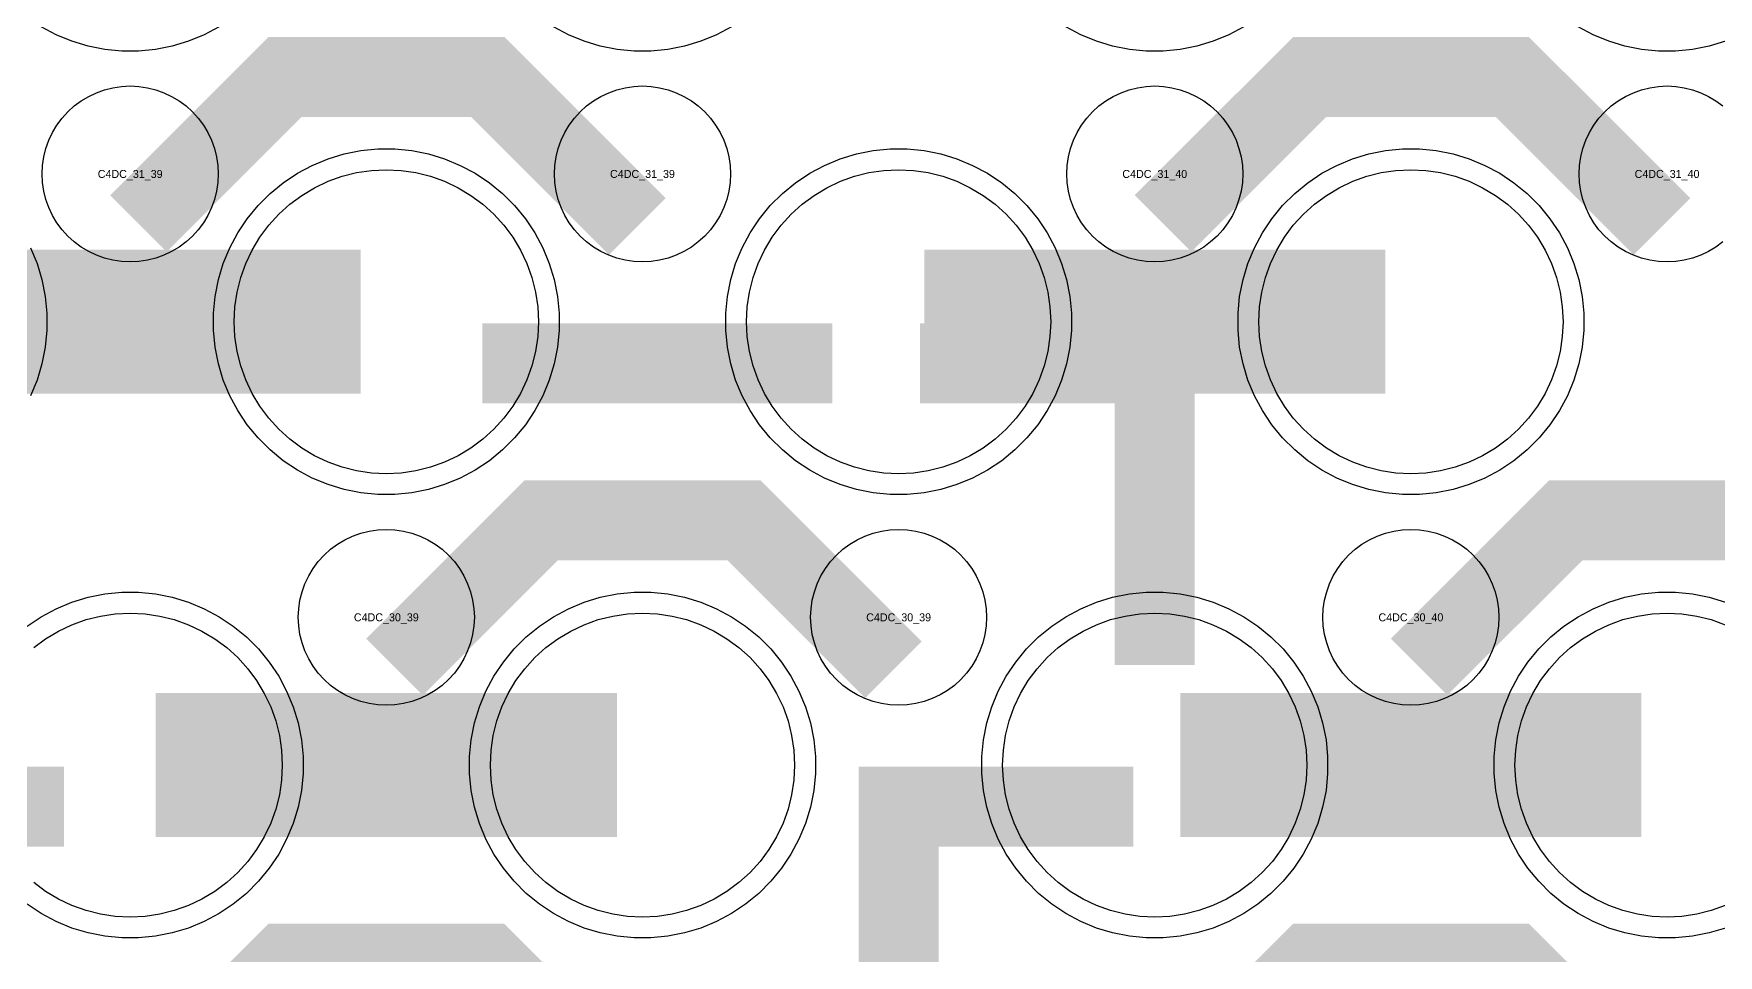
# Model space of a CAD drawing. Extents: x -11880 to 11880, y -14992 to 14992.
# Drawn here: x 450 to 976, y -10742 to -10454 of the extents above; entities that cross this region are included whole.
import ezdxf
from ezdxf.enums import TextEntityAlignment as Align

# ---------------------------------------------------------------- set-up
doc = ezdxf.new("R2010")
doc.units = 0
doc.header["$MEASUREMENT"] = 0
for name, color, linetype in [('GDS_775_DT_237', 138, 'CONTINUOUS'), ('RDL1_FS', 34, 'CONTINUOUS'), ('RDL_BS', 160, 'CONTINUOUS')]:
    doc.layers.add(name, color=color, linetype=linetype)

msp = doc.modelspace()

# ---------------------------------------------------------------- linework, layer by layer
at = {"layer": 'RDL1_FS'}
for points in [[(560, -10591.589), (555.343, -10591.36), (550.732, -10590.676), (546.209, -10589.544), (541.819, -10587.972), (537.605, -10585.98), (533.605, -10583.582), (529.86, -10580.804), (526.406, -10577.674), (523.276, -10574.22), (520.498, -10570.475), (518.1, -10566.475), (516.108, -10562.261), (514.536, -10557.871), (513.404, -10553.348), (512.72, -10548.737), (512.491, -10544.08), (512.72, -10539.423), (513.404, -10534.812), (514.536, -10530.289), (516.108, -10525.899), (518.1, -10521.685), (520.498, -10517.685), (523.276, -10513.94), (526.406, -10510.486), (529.86, -10507.356), (533.605, -10504.578), (537.605, -10502.18), (541.819, -10500.188), (546.209, -10498.616), (550.732, -10497.484), (555.343, -10496.8), (560, -10496.571), (564.657, -10496.8), (569.268, -10497.484), (573.791, -10498.616), (578.181, -10500.188), (582.395, -10502.18), (586.395, -10504.578), (590.14, -10507.356), (593.594, -10510.486), (596.724, -10513.94), (599.502, -10517.685), (601.9, -10521.685), (603.892, -10525.899), (605.464, -10530.289), (606.596, -10534.812), (607.28, -10539.423), (607.509, -10544.08), (607.28, -10548.737), (606.596, -10553.348), (605.464, -10557.871), (603.892, -10562.261), (601.9, -10566.475), (599.502, -10570.475), (596.724, -10574.22), (593.594, -10577.674), (590.14, -10580.804), (586.395, -10583.582), (582.395, -10585.98), (578.181, -10587.972), (573.791, -10589.544), (569.268, -10590.676), (564.657, -10591.36)], [(720, -10591.589), (715.343, -10591.36), (710.732, -10590.676), (706.209, -10589.544), (701.819, -10587.972), (697.605, -10585.98), (693.605, -10583.582), (689.86, -10580.804), (686.406, -10577.674), (683.276, -10574.22), (680.498, -10570.475), (678.1, -10566.475), (676.108, -10562.261), (674.536, -10557.871), (673.404, -10553.348), (672.72, -10548.737), (672.491, -10544.08), (672.72, -10539.423), (673.404, -10534.812), (674.536, -10530.289), (676.108, -10525.899), (678.1, -10521.685), (680.498, -10517.685), (683.276, -10513.94), (686.406, -10510.486), (689.86, -10507.356), (693.605, -10504.578), (697.605, -10502.18), (701.819, -10500.188), (706.209, -10498.616), (710.732, -10497.484), (715.343, -10496.8), (720, -10496.571), (724.657, -10496.8), (729.268, -10497.484), (733.791, -10498.616), (738.181, -10500.188), (742.395, -10502.18), (746.395, -10504.578), (750.14, -10507.356), (753.594, -10510.486), (756.724, -10513.94), (759.502, -10517.685), (761.9, -10521.685), (763.892, -10525.899), (765.464, -10530.289), (766.596, -10534.812), (767.28, -10539.423), (767.509, -10544.08), (767.28, -10548.737), (766.596, -10553.348), (765.464, -10557.871), (763.892, -10562.261), (761.9, -10566.475), (759.502, -10570.475), (756.724, -10574.22), (753.594, -10577.674), (750.14, -10580.804), (746.395, -10583.582), (742.395, -10585.98), (738.181, -10587.972), (733.791, -10589.544), (729.268, -10590.676), (724.657, -10591.36)], [(880, -10591.589), (875.343, -10591.36), (870.732, -10590.676), (866.209, -10589.544), (861.819, -10587.972), (857.605, -10585.98), (853.605, -10583.582), (849.86, -10580.804), (846.406, -10577.674), (843.276, -10574.22), (840.498, -10570.475), (838.1, -10566.475), (836.108, -10562.261), (834.536, -10557.871), (833.404, -10553.348), (832.72, -10548.737), (832.491, -10544.08), (832.72, -10539.423), (833.404, -10534.812), (834.536, -10530.289), (836.108, -10525.899), (838.1, -10521.685), (840.498, -10517.685), (843.276, -10513.94), (846.406, -10510.486), (849.86, -10507.356), (853.605, -10504.578), (857.605, -10502.18), (861.819, -10500.188), (866.209, -10498.616), (870.732, -10497.484), (875.343, -10496.8), (880, -10496.571), (884.657, -10496.8), (889.268, -10497.484), (893.791, -10498.616), (898.181, -10500.188), (902.395, -10502.18), (906.395, -10504.578), (910.14, -10507.356), (913.594, -10510.486), (916.724, -10513.94), (919.502, -10517.685), (921.9, -10521.685), (923.892, -10525.899), (925.464, -10530.289), (926.596, -10534.812), (927.28, -10539.423), (927.509, -10544.08), (927.28, -10548.737), (926.596, -10553.348), (925.464, -10557.871), (923.892, -10562.261), (921.9, -10566.475), (919.502, -10570.475), (916.724, -10574.22), (913.594, -10577.674), (910.14, -10580.804), (906.395, -10583.582), (902.395, -10585.98), (898.181, -10587.972), (893.791, -10589.544), (889.268, -10590.676), (884.657, -10591.36)], [(800, -10730.149), (795.343, -10729.92), (790.732, -10729.236), (786.209, -10728.104), (781.819, -10726.532), (777.605, -10724.54), (773.605, -10722.142), (769.86, -10719.364), (766.406, -10716.234), (763.276, -10712.78), (760.498, -10709.035), (758.1, -10705.035), (756.108, -10700.821), (754.536, -10696.431), (753.404, -10691.908), (752.72, -10687.297), (752.491, -10682.64), (752.72, -10677.983), (753.404, -10673.372), (754.536, -10668.849), (756.108, -10664.459), (758.1, -10660.245), (760.498, -10656.245), (763.276, -10652.5), (766.406, -10649.046), (769.86, -10645.916), (773.605, -10643.138), (777.605, -10640.74), (781.819, -10638.748), (786.209, -10637.176), (790.732, -10636.044), (795.343, -10635.36), (800, -10635.131), (804.657, -10635.36), (809.268, -10636.044), (813.791, -10637.176), (818.181, -10638.748), (822.395, -10640.74), (826.395, -10643.138), (830.14, -10645.916), (833.594, -10649.046), (836.724, -10652.5), (839.502, -10656.245), (841.9, -10660.245), (843.892, -10664.459), (845.464, -10668.849), (846.596, -10673.372), (847.28, -10677.983), (847.509, -10682.64), (847.28, -10687.297), (846.596, -10691.908), (845.464, -10696.431), (843.892, -10700.821), (841.9, -10705.035), (839.502, -10709.035), (836.724, -10712.78), (833.594, -10716.234), (830.14, -10719.364), (826.395, -10722.142), (822.395, -10724.54), (818.181, -10726.532), (813.791, -10728.104), (809.268, -10729.236), (804.657, -10729.92)]]:
    msp.add_lwpolyline(points, close=True, dxfattribs=at)
for points in [[(408.002, -10544.08, 45, 45, 0), (480.002, -10544.08, 45, 45, 0)], [(480.002, -10544.08, 45, 45, 0), (552.002, -10544.08, 45, 45, 0)], [(728.002, -10544.08, 45, 45, 0), (800.002, -10544.08, 45, 45, 0)], [(800.002, -10544.08, 45, 45, 0), (872.002, -10544.08, 45, 45, 0)], [(808.002, -10682.64, 45, 45, 0), (880.002, -10682.64, 45, 45, 0)], [(880.002, -10682.64, 45, 45, 0), (952.002, -10682.64, 45, 45, 0)]]:
    msp.add_lwpolyline(points, format="xyseb", dxfattribs=at)
at = {"layer": 'RDL1_FS', "color": 241, "true_color": 0xf7abae}
msp.add_lwpolyline([(449.86, -10645.916), (453.605, -10643.138), (457.605, -10640.74), (461.819, -10638.748), (466.209, -10637.176), (470.732, -10636.044), (475.343, -10635.36), (480, -10635.131), (484.657, -10635.36), (489.268, -10636.044), (493.791, -10637.176), (498.181, -10638.748), (502.395, -10640.74), (506.395, -10643.138), (510.14, -10645.916), (513.594, -10649.046), (516.724, -10652.5), (519.502, -10656.245), (521.9, -10660.245), (523.892, -10664.459), (525.464, -10668.849), (526.596, -10673.372), (527.28, -10677.983), (527.509, -10682.64), (527.28, -10687.297), (526.596, -10691.908), (525.464, -10696.431), (523.892, -10700.821), (521.9, -10705.035), (519.502, -10709.035), (516.724, -10712.78), (513.594, -10716.234), (510.14, -10719.364), (506.395, -10722.142), (502.395, -10724.54), (498.181, -10726.532), (493.791, -10728.104), (489.268, -10729.236), (484.657, -10729.92), (480, -10730.149), (475.343, -10729.92), (470.732, -10729.236), (466.209, -10728.104), (461.819, -10726.532), (457.605, -10724.54), (453.605, -10722.142), (449.86, -10719.364)], dxfattribs=at)
msp.add_lwpolyline([(640, -10730.149), (635.343, -10729.92), (630.732, -10729.236), (626.209, -10728.104), (621.819, -10726.532), (617.605, -10724.54), (613.605, -10722.142), (609.86, -10719.364), (606.406, -10716.234), (603.276, -10712.78), (600.498, -10709.035), (598.1, -10705.035), (596.108, -10700.821), (594.536, -10696.431), (593.404, -10691.908), (592.72, -10687.297), (592.491, -10682.64), (592.72, -10677.983), (593.404, -10673.372), (594.536, -10668.849), (596.108, -10664.459), (598.1, -10660.245), (600.498, -10656.245), (603.276, -10652.5), (606.406, -10649.046), (609.86, -10645.916), (613.605, -10643.138), (617.605, -10640.74), (621.819, -10638.748), (626.209, -10637.176), (630.732, -10636.044), (635.343, -10635.36), (640, -10635.131), (644.657, -10635.36), (649.268, -10636.044), (653.791, -10637.176), (658.181, -10638.748), (662.395, -10640.74), (666.395, -10643.138), (670.14, -10645.916), (673.594, -10649.046), (676.724, -10652.5), (679.502, -10656.245), (681.9, -10660.245), (683.892, -10664.459), (685.464, -10668.849), (686.596, -10673.372), (687.28, -10677.983), (687.509, -10682.64), (687.28, -10687.297), (686.596, -10691.908), (685.464, -10696.431), (683.892, -10700.821), (681.9, -10705.035), (679.502, -10709.035), (676.724, -10712.78), (673.594, -10716.234), (670.14, -10719.364), (666.395, -10722.142), (662.395, -10724.54), (658.181, -10726.532), (653.791, -10728.104), (649.268, -10729.236), (644.657, -10729.92)], close=True, dxfattribs=at)
at = {"layer": 'RDL1_FS'}
msp.add_lwpolyline([(978.181, -10726.532), (973.791, -10728.104), (969.268, -10729.236), (964.657, -10729.92), (960, -10730.149), (955.343, -10729.92), (950.732, -10729.236), (946.209, -10728.104), (941.819, -10726.532), (937.605, -10724.54), (933.605, -10722.142), (929.86, -10719.364), (926.406, -10716.234), (923.276, -10712.78), (920.498, -10709.035), (918.1, -10705.035), (916.108, -10700.821), (914.536, -10696.431), (913.404, -10691.908), (912.72, -10687.297), (912.491, -10682.64), (912.72, -10677.983), (913.404, -10673.372), (914.536, -10668.849), (916.108, -10664.459), (918.1, -10660.245), (920.498, -10656.245), (923.276, -10652.5), (926.406, -10649.046), (929.86, -10645.916), (933.605, -10643.138), (937.605, -10640.74), (941.819, -10638.748), (946.209, -10637.176), (950.732, -10636.044), (955.343, -10635.36), (960, -10635.131), (964.657, -10635.36), (969.268, -10636.044), (973.791, -10637.176), (978.181, -10638.748)], dxfattribs=at)
at = {"layer": 'RDL1_FS', "color": 241, "true_color": 0xf7abae}
for points in [[(488.002, -10682.64, 45, 45, 0), (560.002, -10682.64, 45, 45, 0)], [(560.002, -10682.64, 45, 45, 0), (632.002, -10682.64, 45, 45, 0)]]:
    msp.add_lwpolyline(points, format="xyseb", dxfattribs=at)
at = {"layer": 'RDL_BS'}
for points in [[(507.777, -10451.898), (503.115, -10454.39), (498.205, -10456.421), (493.165, -10457.952), (487.938, -10458.998), (482.644, -10459.515), (477.356, -10459.515), (472.062, -10458.998), (466.835, -10457.952), (461.795, -10456.421), (456.885, -10454.39), (452.223, -10451.898)], [(667.777, -10451.898), (663.115, -10454.39), (658.205, -10456.421), (653.165, -10457.952), (647.938, -10458.998), (642.644, -10459.515), (637.356, -10459.515), (632.062, -10458.998), (626.835, -10457.952), (621.795, -10456.421), (616.885, -10454.39), (612.223, -10451.898)], [(827.777, -10451.898), (823.115, -10454.39), (818.205, -10456.421), (813.165, -10457.952), (807.938, -10458.998), (802.644, -10459.515), (797.356, -10459.515), (792.062, -10458.998), (786.835, -10457.952), (781.795, -10456.421), (776.885, -10454.39), (772.223, -10451.898)], [(978.205, -10456.421), (973.165, -10457.952), (967.938, -10458.998), (962.644, -10459.515), (957.356, -10459.515), (952.062, -10458.998), (946.835, -10457.952), (941.795, -10456.421), (936.885, -10454.39), (932.223, -10451.898)], [(977.443, -10519.146), (975.28, -10520.749), (972.956, -10522.142), (970.519, -10523.294), (967.984, -10524.201), (965.365, -10524.858), (962.693, -10525.254), (960, -10525.386), (957.307, -10525.254), (954.635, -10524.858), (952.016, -10524.201), (949.481, -10523.294), (947.044, -10522.142), (944.72, -10520.749), (942.557, -10519.146), (940.558, -10517.334), (938.746, -10515.335), (937.143, -10513.172), (935.75, -10510.848), (934.598, -10508.411), (933.691, -10505.876), (933.034, -10503.257), (932.638, -10500.585), (932.506, -10497.892), (932.638, -10495.199), (933.034, -10492.527), (933.691, -10489.908), (934.598, -10487.373), (935.75, -10484.936), (937.143, -10482.612), (938.746, -10480.449), (940.558, -10478.45), (942.557, -10476.638), (944.72, -10475.035), (947.044, -10473.642), (949.481, -10472.49), (952.016, -10471.583), (954.635, -10470.926), (957.307, -10470.53), (960, -10470.398), (962.693, -10470.53), (965.365, -10470.926), (967.984, -10471.583), (970.519, -10472.49), (972.956, -10473.642), (975.28, -10475.035), (977.443, -10476.638)], [(448.875, -10520.965), (450.906, -10525.875), (452.437, -10530.915), (453.483, -10536.142), (454, -10541.436), (454, -10546.724), (453.483, -10552.018), (452.437, -10557.245), (450.906, -10562.285), (448.875, -10567.195)], [(978.205, -10733.546), (973.165, -10735.077), (967.938, -10736.123), (962.644, -10736.64), (957.356, -10736.64), (952.062, -10736.123), (946.835, -10735.077), (941.795, -10733.546), (936.885, -10731.515), (932.223, -10729.023), (927.809, -10726.076), (923.708, -10722.714), (919.926, -10718.932), (916.564, -10714.831), (913.617, -10710.417), (911.125, -10705.755), (909.094, -10700.845), (907.563, -10695.805), (906.517, -10690.578), (906, -10685.284), (906, -10679.996), (906.517, -10674.702), (907.563, -10669.475), (909.094, -10664.435), (911.125, -10659.525), (913.617, -10654.863), (916.564, -10650.449), (919.926, -10646.348), (923.708, -10642.566), (927.809, -10639.204), (932.223, -10636.257), (936.885, -10633.765), (941.795, -10631.734), (946.835, -10630.203), (952.062, -10629.157), (957.356, -10628.64), (962.644, -10628.64), (967.938, -10629.157), (973.165, -10630.203), (978.205, -10631.734)]]:
    msp.add_lwpolyline(points, dxfattribs=at)
for points in [[(482.562, -10513.394, 25, 25, 0), (528.377, -10467.579, 25, 25, 0), (561.93, -10467.579, 25, 25, 0)], [(638.401, -10514.293, 25, 25, 0), (591.687, -10467.579, 25, 25, 0), (561.929, -10467.579, 25, 25, 0)], [(802.562, -10513.394, 25, 25, 0), (848.377, -10467.579, 25, 25, 0), (881.93, -10467.579, 25, 25, 0)], [(958.401, -10514.293, 25, 25, 0), (911.687, -10467.579, 25, 25, 0), (881.929, -10467.579, 25, 25, 0)], [(800, -10651.35, 25, 25, 0), (800, -10544.573, 25, 25, 0)], [(590.016, -10557.093, 25, 25, 0), (699.281, -10557.093, 25, 25, 0)], [(812.5, -10557.073, 25, 25, 0), (726.667, -10557.073, 25, 25, 0)], [(772.944, -10557.073, 25, 25, 0), (731.74, -10557.073, 25, 25, 0)], [(800, -10575.042, 25, 25, 0), (800, -10620.662, 25, 25, 0)], [(562.562, -10651.954, 25, 25, 0), (608.377, -10606.139, 25, 25, 0), (641.93, -10606.139, 25, 25, 0)], [(718.401, -10652.853, 25, 25, 0), (671.687, -10606.139, 25, 25, 0), (641.929, -10606.139, 25, 25, 0)], [(882.562, -10651.954, 25, 25, 0), (928.377, -10606.139, 25, 25, 0), (961.93, -10606.139, 25, 25, 0)], [(1038.401, -10652.853, 25, 25, 0), (991.687, -10606.139, 25, 25, 0), (961.929, -10606.139, 25, 25, 0)], [(720, -10789.915, 25, 25, 0), (720, -10683.138, 25, 25, 0)], [(707.5, -10695.638, 25, 25, 0), (793.333, -10695.638, 25, 25, 0)], [(747.056, -10695.638, 25, 25, 0), (788.26, -10695.638, 25, 25, 0)], [(720, -10713.607, 25, 25, 0), (720, -10759.227, 25, 25, 0)], [(482.562, -10790.519, 25, 25, 0), (528.377, -10744.704, 25, 25, 0), (561.93, -10744.704, 25, 25, 0)], [(638.401, -10791.418, 25, 25, 0), (591.687, -10744.704, 25, 25, 0), (561.929, -10744.704, 25, 25, 0)], [(802.562, -10790.519, 25, 25, 0), (848.377, -10744.704, 25, 25, 0), (881.93, -10744.704, 25, 25, 0)], [(958.401, -10791.418, 25, 25, 0), (911.687, -10744.704, 25, 25, 0), (881.929, -10744.704, 25, 25, 0)]]:
    msp.add_lwpolyline(points, format="xyseb", dxfattribs=at)
for points in [[(480, -10525.386), (477.307, -10525.254), (474.635, -10524.858), (472.016, -10524.201), (469.481, -10523.294), (467.044, -10522.142), (464.72, -10520.749), (462.557, -10519.146), (460.558, -10517.334), (458.746, -10515.335), (457.143, -10513.172), (455.75, -10510.848), (454.598, -10508.411), (453.691, -10505.876), (453.034, -10503.257), (452.638, -10500.585), (452.506, -10497.892), (452.638, -10495.199), (453.034, -10492.527), (453.691, -10489.908), (454.598, -10487.373), (455.75, -10484.936), (457.143, -10482.612), (458.746, -10480.449), (460.558, -10478.45), (462.557, -10476.638), (464.72, -10475.035), (467.044, -10473.642), (469.481, -10472.49), (472.016, -10471.583), (474.635, -10470.926), (477.307, -10470.53), (480, -10470.398), (482.693, -10470.53), (485.365, -10470.926), (487.984, -10471.583), (490.519, -10472.49), (492.956, -10473.642), (495.28, -10475.035), (497.443, -10476.638), (499.442, -10478.45), (501.254, -10480.449), (502.857, -10482.612), (504.25, -10484.936), (505.402, -10487.373), (506.309, -10489.908), (506.966, -10492.527), (507.362, -10495.199), (507.494, -10497.892), (507.362, -10500.585), (506.966, -10503.257), (506.309, -10505.876), (505.402, -10508.411), (504.25, -10510.848), (502.857, -10513.172), (501.254, -10515.335), (499.442, -10517.334), (497.443, -10519.146), (495.28, -10520.749), (492.956, -10522.142), (490.519, -10523.294), (487.984, -10524.201), (485.365, -10524.858), (482.693, -10525.254)], [(640, -10525.386), (637.307, -10525.254), (634.635, -10524.858), (632.016, -10524.201), (629.481, -10523.294), (627.044, -10522.142), (624.72, -10520.749), (622.557, -10519.146), (620.558, -10517.334), (618.746, -10515.335), (617.143, -10513.172), (615.75, -10510.848), (614.598, -10508.411), (613.691, -10505.876), (613.034, -10503.257), (612.638, -10500.585), (612.506, -10497.892), (612.638, -10495.199), (613.034, -10492.527), (613.691, -10489.908), (614.598, -10487.373), (615.75, -10484.936), (617.143, -10482.612), (618.746, -10480.449), (620.558, -10478.45), (622.557, -10476.638), (624.72, -10475.035), (627.044, -10473.642), (629.481, -10472.49), (632.016, -10471.583), (634.635, -10470.926), (637.307, -10470.53), (640, -10470.398), (642.693, -10470.53), (645.365, -10470.926), (647.984, -10471.583), (650.519, -10472.49), (652.956, -10473.642), (655.28, -10475.035), (657.443, -10476.638), (659.442, -10478.45), (661.254, -10480.449), (662.857, -10482.612), (664.25, -10484.936), (665.402, -10487.373), (666.309, -10489.908), (666.966, -10492.527), (667.362, -10495.199), (667.494, -10497.892), (667.362, -10500.585), (666.966, -10503.257), (666.309, -10505.876), (665.402, -10508.411), (664.25, -10510.848), (662.857, -10513.172), (661.254, -10515.335), (659.442, -10517.334), (657.443, -10519.146), (655.28, -10520.749), (652.956, -10522.142), (650.519, -10523.294), (647.984, -10524.201), (645.365, -10524.858), (642.693, -10525.254)], [(800, -10525.386), (797.307, -10525.254), (794.635, -10524.858), (792.016, -10524.201), (789.481, -10523.294), (787.044, -10522.142), (784.72, -10520.749), (782.557, -10519.146), (780.558, -10517.334), (778.746, -10515.335), (777.143, -10513.172), (775.75, -10510.848), (774.598, -10508.411), (773.691, -10505.876), (773.034, -10503.257), (772.638, -10500.585), (772.506, -10497.892), (772.638, -10495.199), (773.034, -10492.527), (773.691, -10489.908), (774.598, -10487.373), (775.75, -10484.936), (777.143, -10482.612), (778.746, -10480.449), (780.558, -10478.45), (782.557, -10476.638), (784.72, -10475.035), (787.044, -10473.642), (789.481, -10472.49), (792.016, -10471.583), (794.635, -10470.926), (797.307, -10470.53), (800, -10470.398), (802.693, -10470.53), (805.365, -10470.926), (807.984, -10471.583), (810.519, -10472.49), (812.956, -10473.642), (815.28, -10475.035), (817.443, -10476.638), (819.442, -10478.45), (821.254, -10480.449), (822.857, -10482.612), (824.25, -10484.936), (825.402, -10487.373), (826.309, -10489.908), (826.966, -10492.527), (827.362, -10495.199), (827.494, -10497.892), (827.362, -10500.585), (826.966, -10503.257), (826.309, -10505.876), (825.402, -10508.411), (824.25, -10510.848), (822.857, -10513.172), (821.254, -10515.335), (819.442, -10517.334), (817.443, -10519.146), (815.28, -10520.749), (812.956, -10522.142), (810.519, -10523.294), (807.984, -10524.201), (805.365, -10524.858), (802.693, -10525.254)], [(557.356, -10598.08), (552.062, -10597.563), (546.835, -10596.517), (541.795, -10594.986), (536.885, -10592.955), (532.223, -10590.463), (527.809, -10587.516), (523.708, -10584.154), (519.926, -10580.372), (516.564, -10576.271), (513.617, -10571.857), (511.125, -10567.195), (509.094, -10562.285), (507.563, -10557.245), (506.517, -10552.018), (506, -10546.724), (506, -10541.436), (506.517, -10536.142), (507.563, -10530.915), (509.094, -10525.875), (511.125, -10520.965), (513.617, -10516.303), (516.564, -10511.889), (519.926, -10507.788), (523.708, -10504.006), (527.809, -10500.644), (532.223, -10497.697), (536.885, -10495.205), (541.795, -10493.174), (546.835, -10491.643), (552.062, -10490.597), (557.356, -10490.08), (562.644, -10490.08), (567.938, -10490.597), (573.165, -10491.643), (578.205, -10493.174), (583.115, -10495.205), (587.777, -10497.697), (592.191, -10500.644), (596.292, -10504.006), (600.074, -10507.788), (603.436, -10511.889), (606.383, -10516.303), (608.875, -10520.965), (610.906, -10525.875), (612.437, -10530.915), (613.483, -10536.142), (614, -10541.436), (614, -10546.724), (613.483, -10552.018), (612.437, -10557.245), (610.906, -10562.285), (608.875, -10567.195), (606.383, -10571.857), (603.436, -10576.271), (600.074, -10580.372), (596.292, -10584.154), (592.191, -10587.516), (587.777, -10590.463), (583.115, -10592.955), (578.205, -10594.986), (573.165, -10596.517), (567.938, -10597.563), (562.644, -10598.08)], [(717.356, -10598.08), (712.062, -10597.563), (706.835, -10596.517), (701.795, -10594.986), (696.885, -10592.955), (692.223, -10590.463), (687.809, -10587.516), (683.708, -10584.154), (679.926, -10580.372), (676.564, -10576.271), (673.617, -10571.857), (671.125, -10567.195), (669.094, -10562.285), (667.563, -10557.245), (666.517, -10552.018), (666, -10546.724), (666, -10541.436), (666.517, -10536.142), (667.563, -10530.915), (669.094, -10525.875), (671.125, -10520.965), (673.617, -10516.303), (676.564, -10511.889), (679.926, -10507.788), (683.708, -10504.006), (687.809, -10500.644), (692.223, -10497.697), (696.885, -10495.205), (701.795, -10493.174), (706.835, -10491.643), (712.062, -10490.597), (717.356, -10490.08), (722.644, -10490.08), (727.938, -10490.597), (733.165, -10491.643), (738.205, -10493.174), (743.115, -10495.205), (747.777, -10497.697), (752.191, -10500.644), (756.292, -10504.006), (760.074, -10507.788), (763.436, -10511.889), (766.383, -10516.303), (768.875, -10520.965), (770.906, -10525.875), (772.437, -10530.915), (773.483, -10536.142), (774, -10541.436), (774, -10546.724), (773.483, -10552.018), (772.437, -10557.245), (770.906, -10562.285), (768.875, -10567.195), (766.383, -10571.857), (763.436, -10576.271), (760.074, -10580.372), (756.292, -10584.154), (752.191, -10587.516), (747.777, -10590.463), (743.115, -10592.955), (738.205, -10594.986), (733.165, -10596.517), (727.938, -10597.563), (722.644, -10598.08)], [(877.356, -10598.08), (872.062, -10597.563), (866.835, -10596.517), (861.795, -10594.986), (856.885, -10592.955), (852.223, -10590.463), (847.809, -10587.516), (843.708, -10584.154), (839.926, -10580.372), (836.564, -10576.271), (833.617, -10571.857), (831.125, -10567.195), (829.094, -10562.285), (827.563, -10557.245), (826.517, -10552.018), (826, -10546.724), (826, -10541.436), (826.517, -10536.142), (827.563, -10530.915), (829.094, -10525.875), (831.125, -10520.965), (833.617, -10516.303), (836.564, -10511.889), (839.926, -10507.788), (843.708, -10504.006), (847.809, -10500.644), (852.223, -10497.697), (856.885, -10495.205), (861.795, -10493.174), (866.835, -10491.643), (872.062, -10490.597), (877.356, -10490.08), (882.644, -10490.08), (887.938, -10490.597), (893.165, -10491.643), (898.205, -10493.174), (903.115, -10495.205), (907.777, -10497.697), (912.191, -10500.644), (916.292, -10504.006), (920.074, -10507.788), (923.436, -10511.889), (926.383, -10516.303), (928.875, -10520.965), (930.906, -10525.875), (932.437, -10530.915), (933.483, -10536.142), (934, -10541.436), (934, -10546.724), (933.483, -10552.018), (932.437, -10557.245), (930.906, -10562.285), (928.875, -10567.195), (926.383, -10571.857), (923.436, -10576.271), (920.074, -10580.372), (916.292, -10584.154), (912.191, -10587.516), (907.777, -10590.463), (903.115, -10592.955), (898.205, -10594.986), (893.165, -10596.517), (887.938, -10597.563), (882.644, -10598.08)], [(560, -10663.946), (557.307, -10663.814), (554.635, -10663.418), (552.016, -10662.761), (549.481, -10661.854), (547.044, -10660.702), (544.72, -10659.309), (542.557, -10657.706), (540.558, -10655.894), (538.746, -10653.895), (537.143, -10651.732), (535.75, -10649.408), (534.598, -10646.971), (533.691, -10644.436), (533.034, -10641.817), (532.638, -10639.145), (532.506, -10636.452), (532.638, -10633.759), (533.034, -10631.087), (533.691, -10628.468), (534.598, -10625.933), (535.75, -10623.496), (537.143, -10621.172), (538.746, -10619.009), (540.558, -10617.01), (542.557, -10615.198), (544.72, -10613.595), (547.044, -10612.202), (549.481, -10611.05), (552.016, -10610.143), (554.635, -10609.486), (557.307, -10609.09), (560, -10608.958), (562.693, -10609.09), (565.365, -10609.486), (567.984, -10610.143), (570.519, -10611.05), (572.956, -10612.202), (575.28, -10613.595), (577.443, -10615.198), (579.442, -10617.01), (581.254, -10619.009), (582.857, -10621.172), (584.25, -10623.496), (585.402, -10625.933), (586.309, -10628.468), (586.966, -10631.087), (587.362, -10633.759), (587.494, -10636.452), (587.362, -10639.145), (586.966, -10641.817), (586.309, -10644.436), (585.402, -10646.971), (584.25, -10649.408), (582.857, -10651.732), (581.254, -10653.895), (579.442, -10655.894), (577.443, -10657.706), (575.28, -10659.309), (572.956, -10660.702), (570.519, -10661.854), (567.984, -10662.761), (565.365, -10663.418), (562.693, -10663.814)], [(720, -10663.946), (717.307, -10663.814), (714.635, -10663.418), (712.016, -10662.761), (709.481, -10661.854), (707.044, -10660.702), (704.72, -10659.309), (702.557, -10657.706), (700.558, -10655.894), (698.746, -10653.895), (697.143, -10651.732), (695.75, -10649.408), (694.598, -10646.971), (693.691, -10644.436), (693.034, -10641.817), (692.638, -10639.145), (692.506, -10636.452), (692.638, -10633.759), (693.034, -10631.087), (693.691, -10628.468), (694.598, -10625.933), (695.75, -10623.496), (697.143, -10621.172), (698.746, -10619.009), (700.558, -10617.01), (702.557, -10615.198), (704.72, -10613.595), (707.044, -10612.202), (709.481, -10611.05), (712.016, -10610.143), (714.635, -10609.486), (717.307, -10609.09), (720, -10608.958), (722.693, -10609.09), (725.365, -10609.486), (727.984, -10610.143), (730.519, -10611.05), (732.956, -10612.202), (735.28, -10613.595), (737.443, -10615.198), (739.442, -10617.01), (741.254, -10619.009), (742.857, -10621.172), (744.25, -10623.496), (745.402, -10625.933), (746.309, -10628.468), (746.966, -10631.087), (747.362, -10633.759), (747.494, -10636.452), (747.362, -10639.145), (746.966, -10641.817), (746.309, -10644.436), (745.402, -10646.971), (744.25, -10649.408), (742.857, -10651.732), (741.254, -10653.895), (739.442, -10655.894), (737.443, -10657.706), (735.28, -10659.309), (732.956, -10660.702), (730.519, -10661.854), (727.984, -10662.761), (725.365, -10663.418), (722.693, -10663.814)], [(880, -10663.946), (877.307, -10663.814), (874.635, -10663.418), (872.016, -10662.761), (869.481, -10661.854), (867.044, -10660.702), (864.72, -10659.309), (862.557, -10657.706), (860.558, -10655.894), (858.746, -10653.895), (857.143, -10651.732), (855.75, -10649.408), (854.598, -10646.971), (853.691, -10644.436), (853.034, -10641.817), (852.638, -10639.145), (852.506, -10636.452), (852.638, -10633.759), (853.034, -10631.087), (853.691, -10628.468), (854.598, -10625.933), (855.75, -10623.496), (857.143, -10621.172), (858.746, -10619.009), (860.558, -10617.01), (862.557, -10615.198), (864.72, -10613.595), (867.044, -10612.202), (869.481, -10611.05), (872.016, -10610.143), (874.635, -10609.486), (877.307, -10609.09), (880, -10608.958), (882.693, -10609.09), (885.365, -10609.486), (887.984, -10610.143), (890.519, -10611.05), (892.956, -10612.202), (895.28, -10613.595), (897.443, -10615.198), (899.442, -10617.01), (901.254, -10619.009), (902.857, -10621.172), (904.25, -10623.496), (905.402, -10625.933), (906.309, -10628.468), (906.966, -10631.087), (907.362, -10633.759), (907.494, -10636.452), (907.362, -10639.145), (906.966, -10641.817), (906.309, -10644.436), (905.402, -10646.971), (904.25, -10649.408), (902.857, -10651.732), (901.254, -10653.895), (899.442, -10655.894), (897.443, -10657.706), (895.28, -10659.309), (892.956, -10660.702), (890.519, -10661.854), (887.984, -10662.761), (885.365, -10663.418), (882.693, -10663.814)], [(797.356, -10736.64), (792.062, -10736.123), (786.835, -10735.077), (781.795, -10733.546), (776.885, -10731.515), (772.223, -10729.023), (767.809, -10726.076), (763.708, -10722.714), (759.926, -10718.932), (756.564, -10714.831), (753.617, -10710.417), (751.125, -10705.755), (749.094, -10700.845), (747.563, -10695.805), (746.517, -10690.578), (746, -10685.284), (746, -10679.996), (746.517, -10674.702), (747.563, -10669.475), (749.094, -10664.435), (751.125, -10659.525), (753.617, -10654.863), (756.564, -10650.449), (759.926, -10646.348), (763.708, -10642.566), (767.809, -10639.204), (772.223, -10636.257), (776.885, -10633.765), (781.795, -10631.734), (786.835, -10630.203), (792.062, -10629.157), (797.356, -10628.64), (802.644, -10628.64), (807.938, -10629.157), (813.165, -10630.203), (818.205, -10631.734), (823.115, -10633.765), (827.777, -10636.257), (832.191, -10639.204), (836.292, -10642.566), (840.074, -10646.348), (843.436, -10650.449), (846.383, -10654.863), (848.875, -10659.525), (850.906, -10664.435), (852.437, -10669.475), (853.483, -10674.702), (854, -10679.996), (854, -10685.284), (853.483, -10690.578), (852.437, -10695.805), (850.906, -10700.845), (848.875, -10705.755), (846.383, -10710.417), (843.436, -10714.831), (840.074, -10718.932), (836.292, -10722.714), (832.191, -10726.076), (827.777, -10729.023), (823.115, -10731.515), (818.205, -10733.546), (813.165, -10735.077), (807.938, -10736.123), (802.644, -10736.64)]]:
    msp.add_lwpolyline(points, close=True, dxfattribs=at)
at = {"layer": 'RDL_BS', "color": 241, "true_color": 0xf7abae}
msp.add_lwpolyline([(447.809, -10639.204), (452.223, -10636.257), (456.885, -10633.765), (461.795, -10631.734), (466.835, -10630.203), (472.062, -10629.157), (477.356, -10628.64), (482.644, -10628.64), (487.938, -10629.157), (493.165, -10630.203), (498.205, -10631.734), (503.115, -10633.765), (507.777, -10636.257), (512.191, -10639.204), (516.292, -10642.566), (520.074, -10646.348), (523.436, -10650.449), (526.383, -10654.863), (528.875, -10659.525), (530.906, -10664.435), (532.437, -10669.475), (533.483, -10674.702), (534, -10679.996), (534, -10685.284), (533.483, -10690.578), (532.437, -10695.805), (530.906, -10700.845), (528.875, -10705.755), (526.383, -10710.417), (523.436, -10714.831), (520.074, -10718.932), (516.292, -10722.714), (512.191, -10726.076), (507.777, -10729.023), (503.115, -10731.515), (498.205, -10733.546), (493.165, -10735.077), (487.938, -10736.123), (482.644, -10736.64), (477.356, -10736.64), (472.062, -10736.123), (466.835, -10735.077), (461.795, -10733.546), (456.885, -10731.515), (452.223, -10729.023), (447.809, -10726.076)], dxfattribs=at)
msp.add_lwpolyline([(637.356, -10736.64), (632.062, -10736.123), (626.835, -10735.077), (621.795, -10733.546), (616.885, -10731.515), (612.223, -10729.023), (607.809, -10726.076), (603.708, -10722.714), (599.926, -10718.932), (596.564, -10714.831), (593.617, -10710.417), (591.125, -10705.755), (589.094, -10700.845), (587.563, -10695.805), (586.517, -10690.578), (586, -10685.284), (586, -10679.996), (586.517, -10674.702), (587.563, -10669.475), (589.094, -10664.435), (591.125, -10659.525), (593.617, -10654.863), (596.564, -10650.449), (599.926, -10646.348), (603.708, -10642.566), (607.809, -10639.204), (612.223, -10636.257), (616.885, -10633.765), (621.795, -10631.734), (626.835, -10630.203), (632.062, -10629.157), (637.356, -10628.64), (642.644, -10628.64), (647.938, -10629.157), (653.165, -10630.203), (658.205, -10631.734), (663.115, -10633.765), (667.777, -10636.257), (672.191, -10639.204), (676.292, -10642.566), (680.074, -10646.348), (683.436, -10650.449), (686.383, -10654.863), (688.875, -10659.525), (690.906, -10664.435), (692.437, -10669.475), (693.483, -10674.702), (694, -10679.996), (694, -10685.284), (693.483, -10690.578), (692.437, -10695.805), (690.906, -10700.845), (688.875, -10705.755), (686.383, -10710.417), (683.436, -10714.831), (680.074, -10718.932), (676.292, -10722.714), (672.191, -10726.076), (667.777, -10729.023), (663.115, -10731.515), (658.205, -10733.546), (653.165, -10735.077), (647.938, -10736.123), (642.644, -10736.64)], close=True, dxfattribs=at)
msp.add_lwpolyline([(350.016, -10695.653, 25, 25, 0), (459.281, -10695.653, 25, 25, 0)], format="xyseb", dxfattribs=at)

# ---------------------------------------------------------------- texts
at = {"layer": 'GDS_775_DT_237'}
for s, p in [('C4DC_31_39', (480, -10497.892)), ('C4DC_31_39', (480, -10497.892)), ('C4DC_31_39', (640, -10497.892)), ('C4DC_31_39', (640, -10497.892)), ('C4DC_31_40', (800, -10497.892)), ('C4DC_31_40', (800, -10497.892)), ('C4DC_31_40', (960, -10497.892)), ('C4DC_31_40', (960, -10497.892)), ('C4DC_30_39', (560, -10636.452)), ('C4DC_30_39', (560, -10636.452)), ('C4DC_30_39', (720, -10636.452)), ('C4DC_30_39', (720, -10636.452)), ('C4DC_30_40', (880, -10636.452)), ('C4DC_30_40', (880, -10636.452))]:
    msp.add_text(s, height=2.5, dxfattribs=at).set_placement(p, align=Align.MIDDLE_CENTER)

doc.saveas('drawing.dxf')
